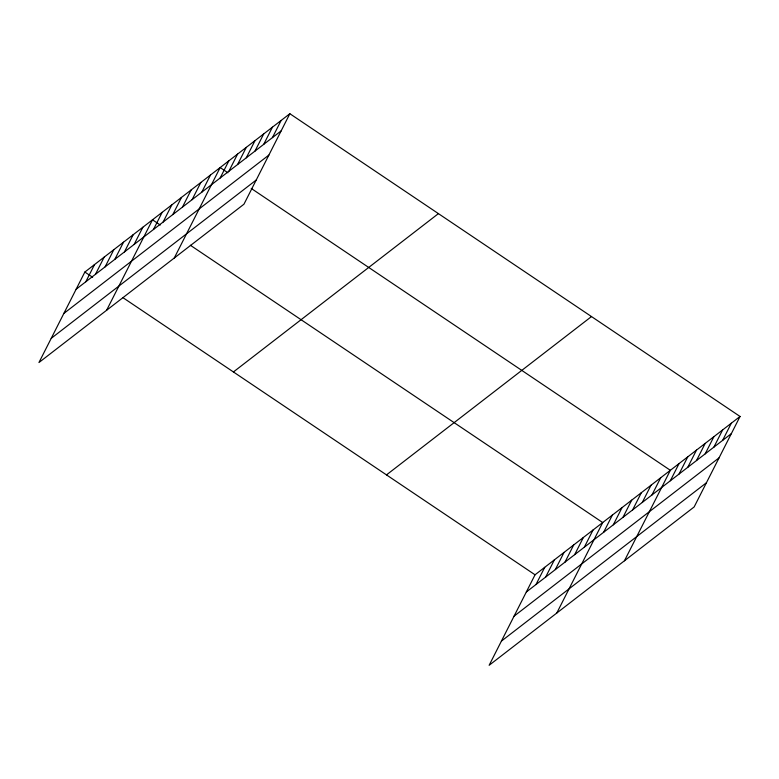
<?xml version="1.0" encoding="UTF-8"?>
<svg xmlns="http://www.w3.org/2000/svg" width="779" height="779" viewBox="0 0 779 779"><rect width="100%" height="100%" fill="white"/><g stroke="black" fill="none" stroke-linecap="round" stroke-linejoin="round"><path stroke-width="1.17" d="M289.856 113.715L84.853 272.046L38.95 362.527L243.954 204.205L289.856 113.715L740.05 416.473L694.147 506.954L489.144 665.285L535.046 574.795L740.05 416.473M85.797 281.764L94.522 264.578M95.466 274.305L104.182 257.119M105.126 266.837L113.851 249.65M114.795 259.378L123.51 242.191M124.455 251.909L133.18 234.722M134.124 244.45L142.839 227.264M106.596 310.285L152.509 219.795L160.27 225.024M153.453 229.523L162.168 212.336M163.113 222.054L171.838 204.867M172.782 214.595L181.497 197.408M182.442 207.126L191.167 189.94M192.111 199.667L200.826 182.481M201.771 192.199L210.496 175.012M174.253 258.034L220.155 167.553L227.926 172.772M220.145 178.011L228.87 160.815M228.86 171.283L237.576 154.086M237.576 164.544L246.291 147.358M246.281 157.816L255.006 140.629M254.996 151.087L263.721 133.9M263.711 144.358L272.426 127.172M272.426 137.63L281.141 120.443M535.991 584.523L544.716 567.336M545.66 577.054L554.375 559.867M555.32 569.595L564.045 552.408M564.989 562.126L573.704 544.94M574.649 554.667L583.374 537.481M584.318 547.199L593.033 530.012M556.79 613.034L602.703 522.553L190.378 245.268M603.647 532.271L612.362 515.085M613.307 524.812L622.031 507.626M622.976 517.344L631.691 500.157M632.636 509.885L641.36 492.698M642.305 502.416L651.02 485.229M651.965 494.957L660.689 477.77M624.446 560.783L670.349 470.302L251.227 188.44M670.339 480.76L679.064 463.573M679.054 474.031L687.779 456.845M687.769 467.303L696.484 450.116M696.484 460.574L705.199 443.387M705.19 453.845L713.915 436.659M713.905 447.117L722.63 429.93M722.62 440.388L731.335 423.201M76.138 289.233L281.131 130.901M63.868 313.421L268.862 155.089M51.219 338.339L256.223 180.017M233.418 371.953L438.421 213.621M386.481 474.888L591.485 316.566M526.331 591.991L731.335 433.66M514.062 616.179L719.056 457.848M501.413 641.098L706.417 482.766M84.853 272.046L92.623 277.266M122.722 297.51L535.046 574.795"/></g></svg>
